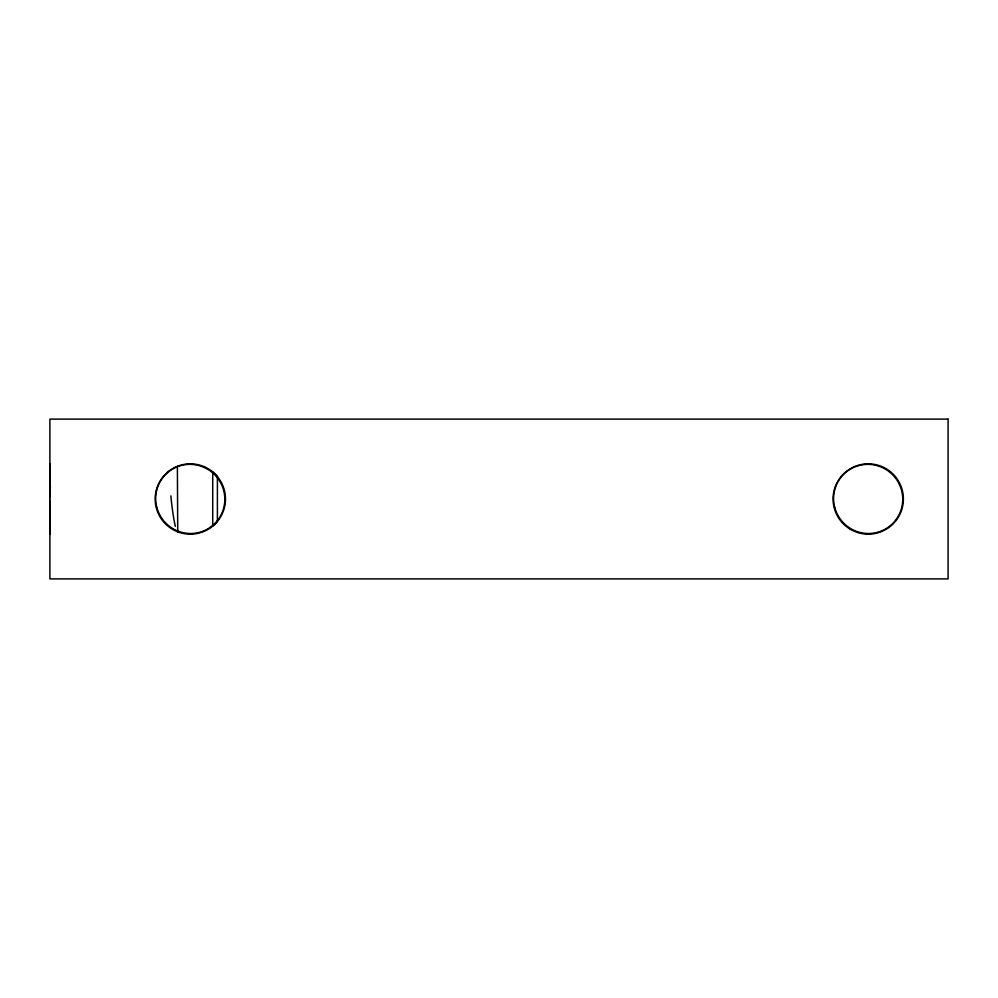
<?xml version="1.0" encoding="UTF-8"?>
<svg xmlns="http://www.w3.org/2000/svg" width="998" height="998" viewBox="0 0 998 998"><rect width="100%" height="100%" fill="white"/><g stroke="black" fill="none" stroke-linecap="round" stroke-linejoin="round"><path stroke-width="1.5" d="M49.9 534.155L49.9 500.272M49.9 497.728L49.9 463.845M177.382 466.316L177.731 531.809L179.453 532.433M50.387 487.436A34.755 3.53 84.1 0 1 49.912 474.674M175.336 526.37A34.755 3.53 84.1 0 1 170.87 495.881M217.402 521.405L212.724 526.083L212.724 471.917L217.402 476.595L217.402 521.405M948.1 419.11L49.9 419.11L49.9 578.89L948.1 578.89L948.1 419.11M172.741 529.439A35.155 35.155 0 0 0 225.473 499A35.155 35.155 0 0 0 172.741 468.561A35.155 35.155 0 0 0 172.741 529.439M849.785 528.928A35.155 35.155 0 0 0 903.365 500.01A35.155 35.155 0 0 0 851.531 468.062A35.155 35.155 0 0 0 849.785 528.928M834.802 507.708A34.755 34.394 45 0 0 892.736 523.513A34.755 34.394 45 0 0 876.93 465.579A34.755 34.394 45 0 0 834.802 507.708M156.898 507.708A34.755 34.394 45 0 0 214.832 523.513A34.755 34.394 45 0 0 199.026 465.579A34.755 34.394 45 0 0 156.898 507.708"/></g></svg>
